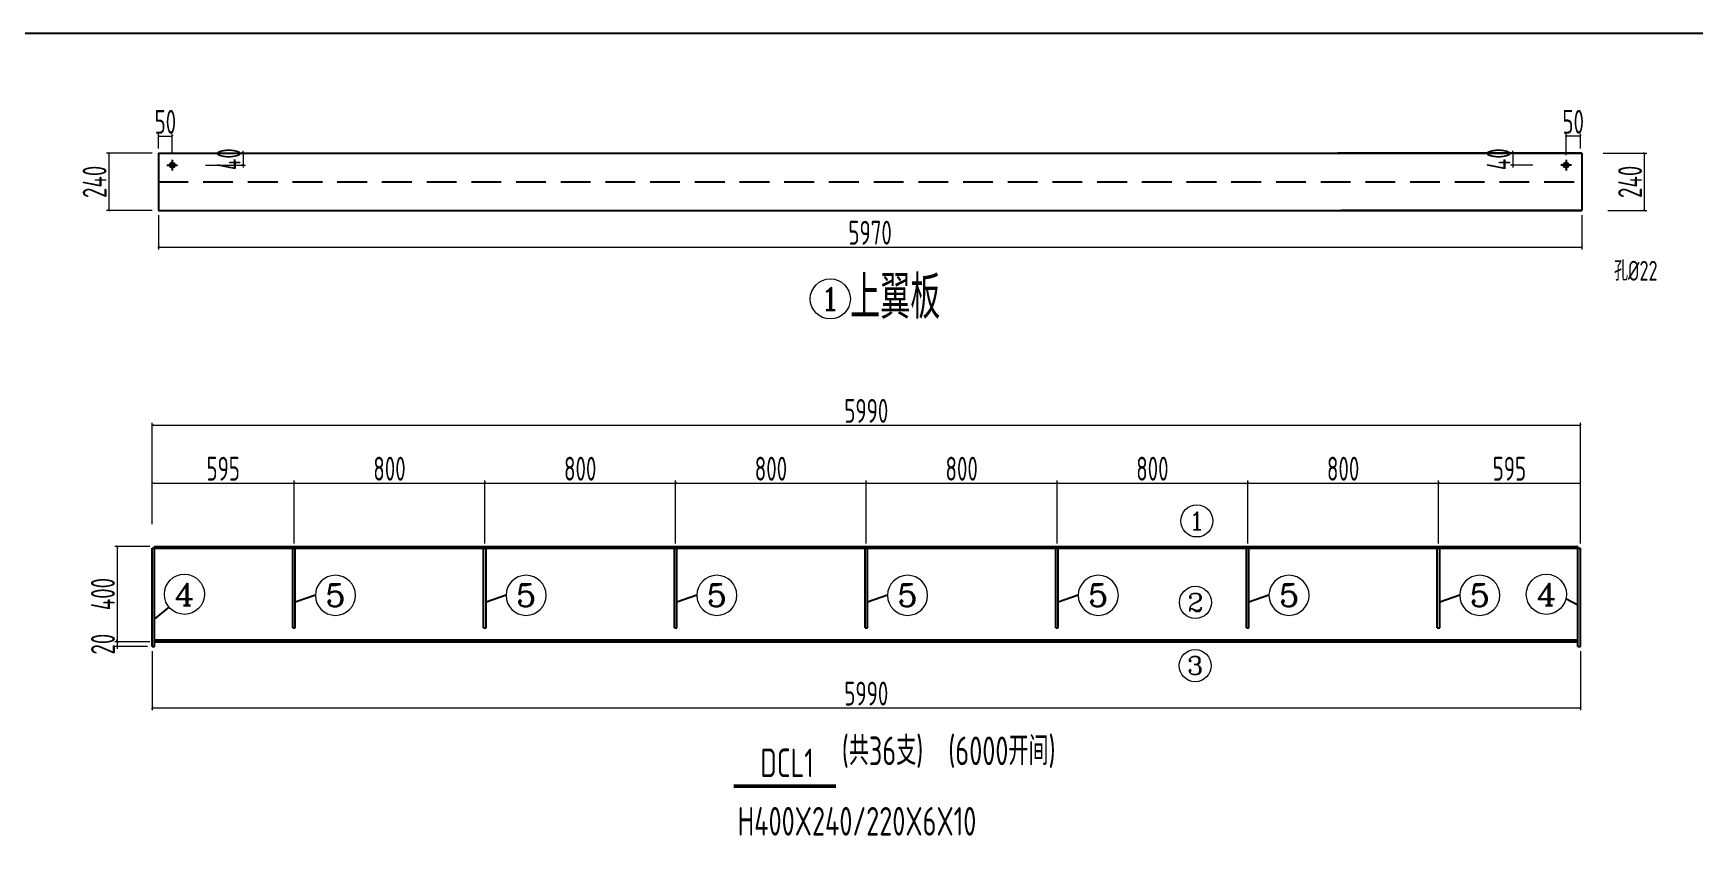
# Model space of a CAD drawing. Header units: millimetres. Extents: x 1471994 to 4527627, y -5186613 to -1927582.
# Drawn here: x 1510151 to 1517121, y -1966017 to -1962617 of the extents above; entities that cross this region are included whole.
import ezdxf
from ezdxf.enums import TextEntityAlignment as Align

# ---------------------------------------------------------------- set-up
doc = ezdxf.new("R2010")
doc.units = ezdxf.units.MM
doc.header["$LTSCALE"] = 1000
doc.header["$PDMODE"] = 34
doc.linetypes.add('CACHE2', pattern=[0.1875, 0.125, -0.0625])
doc.layers.add('ADIM', color=3, linetype='Continuous')
doc.layers.add('钢架', color=7, linetype='Continuous', lineweight=25)
doc.styles.add('COMPLEX', font='COMPLEX')
doc.styles.add('hz', font='gbenor.shx', dxfattribs={"width": 0.75, "height": 100, "bigfont": 'gbcbig.shx'})
doc.styles.add('TSSD_Label', font='Tssdeng.shx', dxfattribs={"width": 0.7, "bigfont": 'hztxt.shx'})
doc.dimstyles.new('连接板标注3', dxfattribs={"dimscale": 100, "dimtxt": 0.8, "dimasz": 0.1, "dimexe": 0.1, "dimexo": 0.2, "dimgap": 0.1, "dimtad": 1, "dimtoh": 1, "dimdec": 0, "dimdsep": 46, "dimtxsty": 'hz', "dimblk": 'ARCHTICK', "dimcen": 3, "dimclrd": 7, "dimclre": 7, "dimclrt": 3, "dimadec": 0, "dimazin": 0, "dimtfac": 1, "dimtdec": 0, "dimtix": 1, "dimtmove": 0, "dimatfit": 3, "dimldrblk": 'ARCHTICK', "dimfxl": 0.1, "dimlwd": 13, "dimlwe": 13, "dimarcsym": 0})

# ---------------------------------------------------------------- blocks, each defined once
blk = doc.blocks.new('_ArchTick')
at = {"color": 0, "linetype": 'ByBlock', "const_width": 0.15}
blk.add_lwpolyline([(-0.5, -0.5), (0.5, 0.5)], dxfattribs=at)
blk = doc.blocks.new('*D761')
at = {"color": 7, "lineweight": 13}
for p, q in [((1510640.6, -1964769.9), (1510493.8, -1964769.9)), ((1510503.8, -1964769.9), (1510503.8, -1965169.9)), ((1510640.6, -1965169.9), (1510493.8, -1965169.9))]:
    blk.add_line(p, q, dxfattribs=at)
at = {"layer": 'Defpoints', "color": 0}
for p in [(1510660.6, -1964769.9), (1510503.8, -1965169.9), (1510660.6, -1965169.9)]:
    blk.add_point(p, dxfattribs=at)
at = {"color": 7, "lineweight": 13, "xscale": 10, "yscale": 10, "zscale": 10}
for p, rotation in [((1510503.8, -1964769.9), 90), ((1510503.8, -1965169.9), 270)]:
    blk.add_blockref('_ArchTick', p, dxfattribs=dict(at, rotation=rotation))
at = {"color": 3, "insert": (1510443.8, -1964969.9), "char_height": 100, "attachment_point": 5, "rotation": 90, "style": 'hz'}
blk.add_mtext('400', dxfattribs=at)
blk = doc.blocks.new('*D762')
at = {"color": 7, "lineweight": 13}
for p, q in [((1510640.6, -1965169.9), (1510493.8, -1965169.9)), ((1510503.8, -1965169.9), (1510503.8, -1965159.9)), ((1510503.8, -1965169.9), (1510503.8, -1965189.9)), ((1510630.6, -1965189.9), (1510493.8, -1965189.9)), ((1510503.8, -1965189.9), (1510503.8, -1965199.9))]:
    blk.add_line(p, q, dxfattribs=at)
at = {"layer": 'Defpoints', "color": 0}
for p in [(1510660.6, -1965169.9), (1510503.8, -1965189.9), (1510650.6, -1965189.9)]:
    blk.add_point(p, dxfattribs=at)
at = {"color": 7, "lineweight": 13, "xscale": 10, "yscale": 10, "zscale": 10}
for p, rotation in [((1510503.8, -1965169.9), 270), ((1510503.8, -1965189.9), 90)]:
    blk.add_blockref('_ArchTick', p, dxfattribs=dict(at, rotation=rotation))
at = {"color": 3, "insert": (1510443.8, -1965179.9), "char_height": 100, "attachment_point": 5, "rotation": 90, "style": 'hz'}
blk.add_mtext('20', dxfattribs=at)
blk = doc.blocks.new('*D763')
at = {"color": 7, "lineweight": 13}
for p, q in [((1510882.2, -1963120.8), (1511041.5, -1963120.8)), ((1511031.5, -1963120.8), (1511031.5, -1963110.8)), ((1511031.5, -1963120.8), (1511031.5, -1963170.8)), ((1510873.4, -1963170.8), (1511041.5, -1963170.8)), ((1511031.5, -1963170.8), (1511031.5, -1963180.8))]:
    blk.add_line(p, q, dxfattribs=at)
at = {"layer": 'Defpoints', "color": 0}
for p in [(1510862.2, -1963120.8), (1510853.4, -1963170.8), (1511031.5, -1963170.8)]:
    blk.add_point(p, dxfattribs=at)
at = {"color": 7, "lineweight": 13, "xscale": 10, "yscale": 10, "zscale": 10}
for p, rotation in [((1511031.5, -1963120.8), 270), ((1511031.5, -1963170.8), 90)]:
    blk.add_blockref('_ArchTick', p, dxfattribs=dict(at, rotation=rotation))
at = {"color": 3, "insert": (1510971.5, -1963145.8), "char_height": 100, "attachment_point": 5, "rotation": 90, "style": 'hz'}
blk.add_mtext('40', dxfattribs=at)
blk = doc.blocks.new('*D764')
at = {"color": 7, "lineweight": 13}
for p, q in [((1510650.6, -1963120.8), (1510458.8, -1963120.8)), ((1510468.8, -1963120.8), (1510468.8, -1963360.8)), ((1510650.6, -1963360.8), (1510458.8, -1963360.8))]:
    blk.add_line(p, q, dxfattribs=at)
at = {"layer": 'Defpoints', "color": 0}
for p in [(1510670.6, -1963120.8), (1510468.8, -1963360.8), (1510670.6, -1963360.8)]:
    blk.add_point(p, dxfattribs=at)
at = {"color": 7, "lineweight": 13, "xscale": 10, "yscale": 10, "zscale": 10}
for p, rotation in [((1510468.8, -1963120.8), 90), ((1510468.8, -1963360.8), 270)]:
    blk.add_blockref('_ArchTick', p, dxfattribs=dict(at, rotation=rotation))
at = {"color": 3, "insert": (1510408.8, -1963240.8), "char_height": 100, "attachment_point": 5, "rotation": 90, "style": 'hz'}
blk.add_mtext('240', dxfattribs=at)
blk = doc.blocks.new('*D765')
at = {"color": 7, "lineweight": 13}
for p, q in [((1510676.6, -1963380.8), (1510676.6, -1963524.1)), ((1516646.6, -1963380.8), (1516646.6, -1963524.1)), ((1510676.6, -1963514.1), (1516646.6, -1963514.1))]:
    blk.add_line(p, q, dxfattribs=at)
at = {"layer": 'Defpoints', "color": 0}
for p in [(1510676.6, -1963360.8), (1516646.6, -1963360.8), (1516646.6, -1963514.1)]:
    blk.add_point(p, dxfattribs=at)
at = {"color": 7, "lineweight": 13, "xscale": 10, "yscale": 10, "zscale": 10, "rotation": 180}
blk.add_blockref('_ArchTick', (1510676.6, -1963514.1), dxfattribs=at)
at = {"color": 7, "lineweight": 13, "xscale": 10, "yscale": 10, "zscale": 10}
blk.add_blockref('_ArchTick', (1516646.6, -1963514.1), dxfattribs=at)
at = {"color": 3, "insert": (1513661.6, -1963454.1), "char_height": 100, "attachment_point": 5, "style": 'hz'}
blk.add_mtext('5970', dxfattribs=at)
blk = doc.blocks.new('轴线标号')
at = {"lineweight": 13}
blk.add_circle((0, 0), 0.5, dxfattribs=at)
at = {"layer": '钢架', "lineweight": 13, "style": 'COMPLEX', "width": 1.041667}
blk.add_attdef('A', text='', height=0.56, dxfattribs=at).set_placement((-0.25, -0.28), (0.25, -0.28), align=Align.FIT)
blk = doc.blocks.new('*D775')
at = {"color": 7, "lineweight": 13}
for p, q in [((1510650.6, -1964676.4), (1510650.6, -1964251.4)), ((1510650.6, -1964261.4), (1516640.6, -1964261.4)), ((1516640.6, -1964757.9), (1516640.6, -1964251.4))]:
    blk.add_line(p, q, dxfattribs=at)
at = {"layer": 'Defpoints', "color": 0}
for p in [(1516640.6, -1964261.4), (1510650.6, -1964696.4), (1516640.6, -1964777.9)]:
    blk.add_point(p, dxfattribs=at)
at = {"color": 7, "lineweight": 13, "xscale": 10, "yscale": 10, "zscale": 10, "rotation": 180}
blk.add_blockref('_ArchTick', (1510650.6, -1964261.4), dxfattribs=at)
at = {"color": 7, "lineweight": 13, "xscale": 10, "yscale": 10, "zscale": 10}
blk.add_blockref('_ArchTick', (1516640.6, -1964261.4), dxfattribs=at)
at = {"color": 3, "insert": (1513645.6, -1964201.4), "char_height": 100, "attachment_point": 5, "style": 'hz'}
blk.add_mtext('5990', dxfattribs=at)
blk = doc.blocks.new('*D776')
at = {"color": 7, "lineweight": 13}
for p, q in [((1510650.6, -1965209.9), (1510650.6, -1965457.2)), ((1516640.6, -1965209.9), (1516640.6, -1965457.2)), ((1510650.6, -1965447.2), (1516640.6, -1965447.2))]:
    blk.add_line(p, q, dxfattribs=at)
at = {"layer": 'Defpoints', "color": 0}
for p in [(1510650.6, -1965189.9), (1516640.6, -1965189.9), (1516640.6, -1965447.2)]:
    blk.add_point(p, dxfattribs=at)
at = {"color": 7, "lineweight": 13, "xscale": 10, "yscale": 10, "zscale": 10, "rotation": 180}
blk.add_blockref('_ArchTick', (1510650.6, -1965447.2), dxfattribs=at)
at = {"color": 7, "lineweight": 13, "xscale": 10, "yscale": 10, "zscale": 10}
blk.add_blockref('_ArchTick', (1516640.6, -1965447.2), dxfattribs=at)
at = {"color": 3, "insert": (1513645.6, -1965387.2), "char_height": 100, "attachment_point": 5, "style": 'hz'}
blk.add_mtext('5990', dxfattribs=at)
blk = doc.blocks.new('*D777')
at = {"color": 7, "lineweight": 13}
for p, q in [((1510676.6, -1963100.8), (1510676.6, -1963039.1)), ((1510676.6, -1963049.1), (1510734.6, -1963049.1)), ((1510734.6, -1963118.5), (1510734.6, -1963039.1))]:
    blk.add_line(p, q, dxfattribs=at)
at = {"layer": 'Defpoints', "color": 0}
for p in [(1510734.6, -1963049.1), (1510676.6, -1963120.8), (1510734.6, -1963138.5)]:
    blk.add_point(p, dxfattribs=at)
at = {"color": 7, "lineweight": 13, "xscale": 10, "yscale": 10, "zscale": 10, "rotation": 180}
blk.add_blockref('_ArchTick', (1510676.6, -1963049.1), dxfattribs=at)
at = {"color": 7, "lineweight": 13, "xscale": 10, "yscale": 10, "zscale": 10}
blk.add_blockref('_ArchTick', (1510734.6, -1963049.1), dxfattribs=at)
at = {"color": 3, "insert": (1510705.6, -1962989.1), "char_height": 100, "attachment_point": 5, "style": 'hz'}
blk.add_mtext('50', dxfattribs=at)
blk = doc.blocks.new('*D784')
at = {"color": 7, "lineweight": 13}
for p, q in [((1516736.6, -1963120.8), (1516919.2, -1963120.8)), ((1516909.2, -1963360.8), (1516909.2, -1963120.8)), ((1516755.7, -1963360.8), (1516919.2, -1963360.8))]:
    blk.add_line(p, q, dxfattribs=at)
at = {"layer": 'Defpoints', "color": 0}
for p in [(1516716.6, -1963120.8), (1516909.2, -1963120.8), (1516735.7, -1963360.8)]:
    blk.add_point(p, dxfattribs=at)
at = {"color": 7, "lineweight": 13, "xscale": 10, "yscale": 10, "zscale": 10}
for p, rotation in [((1516909.2, -1963120.8), 90), ((1516909.2, -1963360.8), 270)]:
    blk.add_blockref('_ArchTick', p, dxfattribs=dict(at, rotation=rotation))
at = {"color": 3, "insert": (1516849.2, -1963240.8), "char_height": 100, "attachment_point": 5, "rotation": 90, "style": 'hz'}
blk.add_mtext('240', dxfattribs=at)
blk = doc.blocks.new('*D785')
at = {"color": 7, "lineweight": 13}
for p, q in [((1516433, -1963120.8), (1516347.7, -1963120.8)), ((1516357.7, -1963120.8), (1516357.7, -1963110.8)), ((1516357.7, -1963120.8), (1516357.7, -1963170.8)), ((1516441.7, -1963170.8), (1516347.7, -1963170.8)), ((1516357.7, -1963170.8), (1516357.7, -1963180.8))]:
    blk.add_line(p, q, dxfattribs=at)
at = {"layer": 'Defpoints', "color": 0}
for p in [(1516453, -1963120.8), (1516357.7, -1963170.8), (1516461.7, -1963170.8)]:
    blk.add_point(p, dxfattribs=at)
at = {"color": 7, "lineweight": 13, "xscale": 10, "yscale": 10, "zscale": 10}
for p, rotation in [((1516357.7, -1963120.8), 270), ((1516357.7, -1963170.8), 90)]:
    blk.add_blockref('_ArchTick', p, dxfattribs=dict(at, rotation=rotation))
at = {"color": 3, "insert": (1516297.7, -1963145.8), "char_height": 100, "attachment_point": 5, "rotation": 90, "style": 'hz'}
blk.add_mtext('40', dxfattribs=at)
blk = doc.blocks.new('*D786')
at = {"color": 7, "lineweight": 13}
for p, q in [((1516580.6, -1963128.5), (1516580.6, -1963038.9)), ((1516640.6, -1963048.9), (1516580.6, -1963048.9)), ((1516640.6, -1963100.8), (1516640.6, -1963038.9))]:
    blk.add_line(p, q, dxfattribs=at)
at = {"layer": 'Defpoints', "color": 0}
for p in [(1516580.6, -1963048.9), (1516580.6, -1963148.5), (1516640.6, -1963120.8)]:
    blk.add_point(p, dxfattribs=at)
at = {"color": 7, "lineweight": 13, "xscale": 10, "yscale": 10, "zscale": 10, "rotation": 180}
blk.add_blockref('_ArchTick', (1516580.6, -1963048.9), dxfattribs=at)
at = {"color": 7, "lineweight": 13, "xscale": 10, "yscale": 10, "zscale": 10}
blk.add_blockref('_ArchTick', (1516640.6, -1963048.9), dxfattribs=at)
at = {"color": 3, "insert": (1516610.6, -1962988.9), "char_height": 100, "attachment_point": 5, "style": 'hz'}
blk.add_mtext('50', dxfattribs=at)
blk = doc.blocks.new('*D787')
at = {"color": 7, "lineweight": 13}
for p, q in [((1515245.6, -1964757.9), (1515245.6, -1964493.9)), ((1515245.6, -1964503.9), (1516045.6, -1964503.9)), ((1516045.6, -1964757.9), (1516045.6, -1964493.9))]:
    blk.add_line(p, q, dxfattribs=at)
at = {"layer": 'Defpoints', "color": 0}
for p in [(1516045.6, -1964503.9), (1515245.6, -1964777.9), (1516045.6, -1964777.9)]:
    blk.add_point(p, dxfattribs=at)
at = {"color": 7, "lineweight": 13, "xscale": 10, "yscale": 10, "zscale": 10, "rotation": 180}
blk.add_blockref('_ArchTick', (1515245.6, -1964503.9), dxfattribs=at)
at = {"color": 7, "lineweight": 13, "xscale": 10, "yscale": 10, "zscale": 10}
blk.add_blockref('_ArchTick', (1516045.6, -1964503.9), dxfattribs=at)
at = {"color": 3, "insert": (1515645.6, -1964443.9), "char_height": 100, "attachment_point": 5, "style": 'hz'}
blk.add_mtext('800', dxfattribs=at)
blk = doc.blocks.new('*D788')
at = {"color": 7, "lineweight": 13}
for p, q in [((1516045.6, -1964757.9), (1516045.6, -1964493.9)), ((1516045.6, -1964503.9), (1516640.6, -1964503.9)), ((1516640.6, -1964757.9), (1516640.6, -1964493.9))]:
    blk.add_line(p, q, dxfattribs=at)
at = {"layer": 'Defpoints', "color": 0}
for p in [(1516640.6, -1964503.9), (1516045.6, -1964777.9), (1516640.6, -1964777.9)]:
    blk.add_point(p, dxfattribs=at)
at = {"color": 7, "lineweight": 13, "xscale": 10, "yscale": 10, "zscale": 10, "rotation": 180}
blk.add_blockref('_ArchTick', (1516045.6, -1964503.9), dxfattribs=at)
at = {"color": 7, "lineweight": 13, "xscale": 10, "yscale": 10, "zscale": 10}
blk.add_blockref('_ArchTick', (1516640.6, -1964503.9), dxfattribs=at)
at = {"color": 3, "insert": (1516343.1, -1964443.9), "char_height": 100, "attachment_point": 5, "style": 'hz'}
blk.add_mtext('595', dxfattribs=at)
blk = doc.blocks.new('*D827')
at = {"color": 7, "lineweight": 13}
for p, q in [((1514445.6, -1964757.9), (1514445.6, -1964493.9)), ((1514445.6, -1964503.9), (1515245.6, -1964503.9)), ((1515245.6, -1964757.9), (1515245.6, -1964493.9))]:
    blk.add_line(p, q, dxfattribs=at)
at = {"layer": 'Defpoints', "color": 0}
for p in [(1515245.6, -1964503.9), (1514445.6, -1964777.9), (1515245.6, -1964777.9)]:
    blk.add_point(p, dxfattribs=at)
at = {"color": 7, "lineweight": 13, "xscale": 10, "yscale": 10, "zscale": 10, "rotation": 180}
blk.add_blockref('_ArchTick', (1514445.6, -1964503.9), dxfattribs=at)
at = {"color": 7, "lineweight": 13, "xscale": 10, "yscale": 10, "zscale": 10}
blk.add_blockref('_ArchTick', (1515245.6, -1964503.9), dxfattribs=at)
at = {"color": 3, "insert": (1514845.6, -1964443.9), "char_height": 100, "attachment_point": 5, "style": 'hz'}
blk.add_mtext('800', dxfattribs=at)
blk = doc.blocks.new('*D828')
at = {"color": 7, "lineweight": 13}
for p, q in [((1513645.6, -1964757.9), (1513645.6, -1964493.9)), ((1513645.6, -1964503.9), (1514445.6, -1964503.9)), ((1514445.6, -1964757.9), (1514445.6, -1964493.9))]:
    blk.add_line(p, q, dxfattribs=at)
at = {"layer": 'Defpoints', "color": 0}
for p in [(1514445.6, -1964503.9), (1513645.6, -1964777.9), (1514445.6, -1964777.9)]:
    blk.add_point(p, dxfattribs=at)
at = {"color": 7, "lineweight": 13, "xscale": 10, "yscale": 10, "zscale": 10, "rotation": 180}
blk.add_blockref('_ArchTick', (1513645.6, -1964503.9), dxfattribs=at)
at = {"color": 7, "lineweight": 13, "xscale": 10, "yscale": 10, "zscale": 10}
blk.add_blockref('_ArchTick', (1514445.6, -1964503.9), dxfattribs=at)
at = {"color": 3, "insert": (1514045.6, -1964443.9), "char_height": 100, "attachment_point": 5, "style": 'hz'}
blk.add_mtext('800', dxfattribs=at)
blk = doc.blocks.new('*D829')
at = {"color": 7, "lineweight": 13}
for p, q in [((1512845.6, -1964757.9), (1512845.6, -1964493.9)), ((1512845.6, -1964503.9), (1513645.6, -1964503.9)), ((1513645.6, -1964757.9), (1513645.6, -1964493.9))]:
    blk.add_line(p, q, dxfattribs=at)
at = {"layer": 'Defpoints', "color": 0}
for p in [(1513645.6, -1964503.9), (1512845.6, -1964777.9), (1513645.6, -1964777.9)]:
    blk.add_point(p, dxfattribs=at)
at = {"color": 7, "lineweight": 13, "xscale": 10, "yscale": 10, "zscale": 10, "rotation": 180}
blk.add_blockref('_ArchTick', (1512845.6, -1964503.9), dxfattribs=at)
at = {"color": 7, "lineweight": 13, "xscale": 10, "yscale": 10, "zscale": 10}
blk.add_blockref('_ArchTick', (1513645.6, -1964503.9), dxfattribs=at)
at = {"color": 3, "insert": (1513245.6, -1964443.9), "char_height": 100, "attachment_point": 5, "style": 'hz'}
blk.add_mtext('800', dxfattribs=at)
blk = doc.blocks.new('*D830')
at = {"color": 7, "lineweight": 13}
for p, q in [((1512045.6, -1964757.9), (1512045.6, -1964493.9)), ((1512045.6, -1964503.9), (1512845.6, -1964503.9)), ((1512845.6, -1964757.9), (1512845.6, -1964493.9))]:
    blk.add_line(p, q, dxfattribs=at)
at = {"layer": 'Defpoints', "color": 0}
for p in [(1512845.6, -1964503.9), (1512045.6, -1964777.9), (1512845.6, -1964777.9)]:
    blk.add_point(p, dxfattribs=at)
at = {"color": 7, "lineweight": 13, "xscale": 10, "yscale": 10, "zscale": 10, "rotation": 180}
blk.add_blockref('_ArchTick', (1512045.6, -1964503.9), dxfattribs=at)
at = {"color": 7, "lineweight": 13, "xscale": 10, "yscale": 10, "zscale": 10}
blk.add_blockref('_ArchTick', (1512845.6, -1964503.9), dxfattribs=at)
at = {"color": 3, "insert": (1512445.6, -1964443.9), "char_height": 100, "attachment_point": 5, "style": 'hz'}
blk.add_mtext('800', dxfattribs=at)
blk = doc.blocks.new('*D831')
at = {"color": 7, "lineweight": 13}
for p, q in [((1511245.6, -1964757.9), (1511245.6, -1964493.9)), ((1511245.6, -1964503.9), (1512045.6, -1964503.9)), ((1512045.6, -1964757.9), (1512045.6, -1964493.9))]:
    blk.add_line(p, q, dxfattribs=at)
at = {"layer": 'Defpoints', "color": 0}
for p in [(1512045.6, -1964503.9), (1511245.6, -1964777.9), (1512045.6, -1964777.9)]:
    blk.add_point(p, dxfattribs=at)
at = {"color": 7, "lineweight": 13, "xscale": 10, "yscale": 10, "zscale": 10, "rotation": 180}
blk.add_blockref('_ArchTick', (1511245.6, -1964503.9), dxfattribs=at)
at = {"color": 7, "lineweight": 13, "xscale": 10, "yscale": 10, "zscale": 10}
blk.add_blockref('_ArchTick', (1512045.6, -1964503.9), dxfattribs=at)
at = {"color": 3, "insert": (1511645.6, -1964443.9), "char_height": 100, "attachment_point": 5, "style": 'hz'}
blk.add_mtext('800', dxfattribs=at)
blk = doc.blocks.new('*D832')
at = {"color": 7, "lineweight": 13}
for p, q in [((1510650.6, -1964656.4), (1510650.6, -1964493.9)), ((1510650.6, -1964503.9), (1511245.6, -1964503.9)), ((1511245.6, -1964757.9), (1511245.6, -1964493.9))]:
    blk.add_line(p, q, dxfattribs=at)
at = {"layer": 'Defpoints', "color": 0}
for p in [(1511245.6, -1964503.9), (1510650.6, -1964676.4), (1511245.6, -1964777.9)]:
    blk.add_point(p, dxfattribs=at)
at = {"color": 7, "lineweight": 13, "xscale": 10, "yscale": 10, "zscale": 10, "rotation": 180}
blk.add_blockref('_ArchTick', (1510650.6, -1964503.9), dxfattribs=at)
at = {"color": 7, "lineweight": 13, "xscale": 10, "yscale": 10, "zscale": 10}
blk.add_blockref('_ArchTick', (1511245.6, -1964503.9), dxfattribs=at)
at = {"color": 3, "insert": (1510948.1, -1964443.9), "char_height": 100, "attachment_point": 5, "style": 'hz'}
blk.add_mtext('595', dxfattribs=at)

msp = doc.modelspace()

# ---------------------------------------------------------------- linework, layer by layer
for p, q in [((1510676.6, -1963120.8), (1510676.6, -1963360.8)), ((1510676.6, -1963120.8), (1511808.2, -1963120.8)), ((1510734.6, -1963148.5), (1510734.6, -1963193.2)), ((1510734.6, -1963148.5), (1510734.6, -1963193.2)), ((1511808.2, -1963120.8), (1516646.6, -1963120.8)), ((1514308.2, -1963120.8), (1514511.6, -1963120.8)), ((1516646.6, -1963120.8), (1515623, -1963120.8)), ((1516580.6, -1963148.5), (1516580.6, -1963193.2)), ((1516580.6, -1963148.5), (1516580.6, -1963193.2)), ((1516646.6, -1963120.8), (1516646.6, -1963360.8)), ((1516646.6, -1963120.8), (1516646.6, -1963360.8)), ((1510712.2, -1963170.8), (1510757, -1963170.8)), ((1516603, -1963170.8), (1516558.2, -1963170.8)), ((1510676.6, -1963360.8), (1511808.2, -1963360.8)), ((1511808.2, -1963360.8), (1516646.6, -1963360.8)), ((1514308.2, -1963360.8), (1514511.6, -1963360.8)), ((1516646.6, -1963360.8), (1515638, -1963360.8)), ((1510650.6, -1964777.9), (1512058.2, -1964777.9)), ((1510650.6, -1965189.9), (1510650.6, -1964777.9)), ((1510660.6, -1964769.9), (1512058.2, -1964769.9)), ((1510660.6, -1965189.9), (1510660.6, -1964769.9)), ((1511240.6, -1965111.9), (1511240.6, -1964777.9)), ((1511250.6, -1965111.9), (1511250.6, -1964777.9)), ((1512040.6, -1965111.9), (1512040.6, -1964777.9)), ((1512050.6, -1965111.9), (1512050.6, -1964777.9)), ((1512058.2, -1964769.9), (1516630.6, -1964769.9)), ((1512058.2, -1964777.9), (1516640.6, -1964777.9)), ((1512840.6, -1965111.9), (1512840.6, -1964777.9)), ((1512850.6, -1965111.9), (1512850.6, -1964777.9)), ((1513640.6, -1965111.9), (1513640.6, -1964777.9)), ((1513650.6, -1965111.9), (1513650.6, -1964777.9)), ((1514440.6, -1965111.9), (1514440.6, -1964777.9)), ((1514450.6, -1965111.9), (1514450.6, -1964777.9)), ((1514900.6, -1964777.9), (1516640.6, -1964777.9)), ((1514905.6, -1964769.9), (1516630.6, -1964769.9)), ((1515240.6, -1965111.9), (1515240.6, -1964777.9)), ((1515250.6, -1965111.9), (1515250.6, -1964777.9)), ((1516040.6, -1965111.9), (1516040.6, -1964777.9)), ((1516050.6, -1965111.9), (1516050.6, -1964777.9)), ((1516630.6, -1965189.9), (1516630.6, -1964769.9)), ((1516640.6, -1965189.9), (1516640.6, -1964777.9)), ((1516640.6, -1965189.9), (1516640.6, -1964777.9)), ((1510660.6, -1965074.9), (1510720.9, -1965024.6)), ((1516580.3, -1964988.4), (1516630.6, -1965015.6)), ((1510660.6, -1965161.9), (1512058.2, -1965161.9)), ((1510660.6, -1965169.9), (1512058.2, -1965169.9)), ((1511240.6, -1965111.9), (1511250.6, -1965111.9)), ((1511240.6, -1965111.9), (1511250.6, -1965111.9)), ((1512040.6, -1965111.9), (1512050.6, -1965111.9)), ((1512040.6, -1965111.9), (1512050.6, -1965111.9)), ((1512058.2, -1965161.9), (1516630.6, -1965161.9)), ((1512058.2, -1965169.9), (1516630.6, -1965169.9)), ((1512840.6, -1965111.9), (1512850.6, -1965111.9)), ((1512840.6, -1965111.9), (1512850.6, -1965111.9)), ((1513640.6, -1965111.9), (1513650.6, -1965111.9)), ((1513640.6, -1965111.9), (1513650.6, -1965111.9)), ((1514440.6, -1965111.9), (1514450.6, -1965111.9)), ((1514440.6, -1965111.9), (1514450.6, -1965111.9)), ((1514905.6, -1965161.9), (1516630.6, -1965161.9)), ((1514905.6, -1965169.9), (1516630.6, -1965169.9)), ((1515240.6, -1965111.9), (1515250.6, -1965111.9)), ((1515240.6, -1965111.9), (1515250.6, -1965111.9)), ((1516040.6, -1965111.9), (1516050.6, -1965111.9)), ((1516040.6, -1965111.9), (1516050.6, -1965111.9)), ((1510650.6, -1965189.9), (1510660.6, -1965189.9)), ((1516630.6, -1965189.9), (1516640.6, -1965189.9)), ((1513089.3, -1965770.7), (1513518.3, -1965770.7)), ((1513089.3, -1965778.1), (1513518.3, -1965778.1))]:
    msp.add_line(p, q)
at = {"color": 2, "linetype": 'CACHE2'}
msp.add_line((1510676.6, -1963240.8), (1516646.6, -1963240.8), dxfattribs=at)
at = {"lineweight": -3}
for p, q in [((1511334.6, -1964975), (1511250.6, -1965003.4)), ((1512134.6, -1964975), (1512050.6, -1965003.4)), ((1512934.6, -1964975), (1512850.6, -1965003.4)), ((1513734.6, -1964975), (1513650.6, -1965003.4)), ((1514534.6, -1964975), (1514450.6, -1965003.4)), ((1515334.6, -1964975), (1515250.6, -1965003.4)), ((1516134.6, -1964975), (1516050.6, -1965003.4))]:
    msp.add_line(p, q, dxfattribs=at)
msp.add_lwpolyline([(1509959.5, -1962617.3), (1521005.1, -1962617.3), (1521005.1, -1970055), (1509959.5, -1970055)], close=True)
for centre in [(1510734.6, -1963170.8), (1516580.6, -1963170.8)]:
    msp.add_circle(centre, 11)

# ---------------------------------------------------------------- block references
ref = msp.add_blockref('轴线标号', (1513494.6, -1963731.8), dxfattribs=dict(xscale=168.1849035946652, yscale=168.1849035946652, zscale=168.1849035946943))
ref.add_attrib('A', '1', dxfattribs={"layer": '钢架', "lineweight": 13, "height": 94.2, "style": 'COMPLEX', "width": 2.083333}).set_placement((1513452.5, -1963778.9), (1513536.6, -1963778.9), align=Align.FIT)
ref = msp.add_blockref('轴线标号', (1515032.1, -1964663.1), dxfattribs=dict(xscale=134.5479228757322, yscale=134.5479228757322, zscale=134.5479228757555))
ref.add_attrib('A', '1', dxfattribs={"layer": '钢架', "lineweight": 13, "height": 75.3, "style": 'COMPLEX', "width": 2.083333}).set_placement((1514998.5, -1964700.8), (1515065.7, -1964700.8), align=Align.FIT)
ref = msp.add_blockref('轴线标号', (1510785.4, -1964970.7), dxfattribs=dict(xscale=168.1849035946652, yscale=168.1849035946652, zscale=168.1849035946943))
ref.add_attrib('A', '4', dxfattribs={"layer": '钢架', "lineweight": 13, "height": 94.2, "style": 'COMPLEX', "width": 1.171875}).set_placement((1510743.4, -1965017.8), (1510827.5, -1965017.8), align=Align.FIT)
ref = msp.add_blockref('轴线标号', (1511418.7, -1964975), dxfattribs=dict(xscale=-168.1849035946652, yscale=168.1849035946652, zscale=168.1849035946943))
ref.add_attrib('A', '5', dxfattribs={"layer": '钢架', "lineweight": 13, "height": 94.2, "style": 'COMPLEX', "width": 1.339286}).set_placement((1511376.7, -1965022.1), (1511460.7, -1965022.1), align=Align.FIT)
ref = msp.add_blockref('轴线标号', (1512218.7, -1964975), dxfattribs=dict(xscale=-168.1849035946652, yscale=168.1849035946652, zscale=168.1849035946943))
ref.add_attrib('A', '5', dxfattribs={"layer": '钢架', "lineweight": 13, "height": 94.2, "style": 'COMPLEX', "width": 1.339286}).set_placement((1512176.7, -1965022.1), (1512260.7, -1965022.1), align=Align.FIT)
ref = msp.add_blockref('轴线标号', (1513018.7, -1964975), dxfattribs=dict(xscale=-168.1849035946652, yscale=168.1849035946652, zscale=168.1849035946943))
ref.add_attrib('A', '5', dxfattribs={"layer": '钢架', "lineweight": 13, "height": 94.2, "style": 'COMPLEX', "width": 1.339286}).set_placement((1512976.7, -1965022.1), (1513060.7, -1965022.1), align=Align.FIT)
ref = msp.add_blockref('轴线标号', (1513818.7, -1964975), dxfattribs=dict(xscale=-168.1849035946652, yscale=168.1849035946652, zscale=168.1849035946943))
ref.add_attrib('A', '5', dxfattribs={"layer": '钢架', "lineweight": 13, "height": 94.2, "style": 'COMPLEX', "width": 1.339286}).set_placement((1513776.7, -1965022.1), (1513860.7, -1965022.1), align=Align.FIT)
ref = msp.add_blockref('轴线标号', (1514618.7, -1964975), dxfattribs=dict(xscale=-168.1849035946652, yscale=168.1849035946652, zscale=168.1849035946943))
ref.add_attrib('A', '5', dxfattribs={"layer": '钢架', "lineweight": 13, "height": 94.2, "style": 'COMPLEX', "width": 1.339286}).set_placement((1514576.7, -1965022.1), (1514660.7, -1965022.1), align=Align.FIT)
ref = msp.add_blockref('轴线标号', (1515418.7, -1964975), dxfattribs=dict(xscale=-168.1849035946652, yscale=168.1849035946652, zscale=168.1849035946943))
ref.add_attrib('A', '5', dxfattribs={"layer": '钢架', "lineweight": 13, "height": 94.2, "style": 'COMPLEX', "width": 1.339286}).set_placement((1515376.7, -1965022.1), (1515460.7, -1965022.1), align=Align.FIT)
ref = msp.add_blockref('轴线标号', (1516218.7, -1964975), dxfattribs=dict(xscale=-168.1849035946652, yscale=168.1849035946652, zscale=168.1849035946943))
ref.add_attrib('A', '5', dxfattribs={"layer": '钢架', "lineweight": 13, "height": 94.2, "style": 'COMPLEX', "width": 1.339286}).set_placement((1516176.7, -1965022.1), (1516260.7, -1965022.1), align=Align.FIT)
ref = msp.add_blockref('轴线标号', (1516498.1, -1964970.7), dxfattribs=dict(xscale=168.1849035946652, yscale=168.1849035946652, zscale=168.1849035946943))
ref.add_attrib('A', '4', dxfattribs={"layer": '钢架', "lineweight": 13, "height": 94.2, "style": 'COMPLEX', "width": 1.171875}).set_placement((1516456.1, -1965017.8), (1516540.1, -1965017.8), align=Align.FIT)
ref = msp.add_blockref('轴线标号', (1515026, -1965004.6), dxfattribs=dict(xscale=134.5479228757322, yscale=134.5479228757322, zscale=134.5479228757555))
ref.add_attrib('A', '2', dxfattribs={"layer": '钢架', "lineweight": 13, "height": 75.3, "style": 'COMPLEX', "width": 1.339286}).set_placement((1514992.3, -1965042.2), (1515059.6, -1965042.2), align=Align.FIT)
ref = msp.add_blockref('轴线标号', (1515024.8, -1965270), dxfattribs=dict(xscale=134.5479228757322, yscale=134.5479228757322, zscale=134.5479228757555))
ref.add_attrib('A', '3', dxfattribs={"layer": '钢架', "lineweight": 13, "height": 75.3, "style": 'COMPLEX', "width": 1.339286}).set_placement((1514991.1, -1965307.6), (1515058.4, -1965307.6), align=Align.FIT)

# ---------------------------------------------------------------- texts
at = {"style": 'TSSD_Label', "width": 0.7}
for s, height, p in [('上翼板', 180, (1513767, -1963724.8)), ('DCL1', 120, (1513313.3, -1965677.7))]:
    msp.add_text(s, height=height, dxfattribs=at).set_placement(p, align=Align.MIDDLE_CENTER)
msp.add_text('H400X240/220X6X10', height=120, dxfattribs=at).set_placement((1513106, -1965982.9))
at = {"char_height": 120, "width": 692.905, "attachment_point": 1, "style": 'TSSD_Label'}
for s, insert in [('(共36支)', (1513542.6, -1965567.2)), ('(6000开间)', (1513989.2, -1965567.2))]:
    msp.add_mtext(s, dxfattribs=dict(at, insert=insert))
at = {"layer": 'ADIM', "style": 'TSSD_Label', "width": 0.7}
msp.add_text('孔%%C22', height=83.23, dxfattribs=at).set_placement((1516964.5, -1963680.2), align=Align.BOTTOM_RIGHT)

# ---------------------------------------------------------------- dimensions: what is measured, and where the dimension line sits
dim = msp.add_linear_dim(base=(1510734.6, -1963049.1), p1=(1510676.6, -1963120.8), p2=(1510734.6, -1963138.5), text='50', dimstyle='连接板标注3')
dim.commit()
dim.dimension.update_dxf_attribs({"geometry": '*D777', "text_midpoint": (1510705.6, -1963049.1), "dimtype": 160})
dim = msp.add_linear_dim(base=(1516580.6, -1963048.9), p1=(1516640.6, -1963120.8), p2=(1516580.6, -1963148.5), angle=180, text='50', dimstyle='连接板标注3')
dim.commit()
dim.dimension.update_dxf_attribs({"geometry": '*D786', "text_midpoint": (1516610.6, -1963048.9), "dimtype": 160})
for base, p1, p2, text, picture, middle in [((1511031.5, -1963170.8), (1510862.2, -1963120.8), (1510853.4, -1963170.8), '40', '*D763', (1510971.5, -1963145.8)), ((1516357.7, -1963170.8), (1516453, -1963120.8), (1516461.7, -1963170.8), '40', '*D785', (1516297.7, -1963145.8)), ((1510468.8, -1963360.8), (1510670.6, -1963120.8), (1510670.6, -1963360.8), '240', '*D764', (1510408.8, -1963240.8)), ((1516909.2, -1963120.8), (1516735.7, -1963360.8), (1516716.6, -1963120.8), '240', '*D784', (1516849.2, -1963240.8)), ((1510503.8, -1965169.9), (1510660.6, -1964769.9), (1510660.6, -1965169.9), '400', '*D761', (1510443.8, -1964969.9)), ((1510503.8, -1965189.9), (1510660.6, -1965169.9), (1510650.6, -1965189.9), '20', '*D762', (1510443.8, -1965179.9))]:
    dim = msp.add_linear_dim(base=base, p1=p1, p2=p2, angle=90, text=text, dimstyle='连接板标注3')
    dim.commit()
    dim.dimension.update_dxf_attribs({"geometry": picture, "text_midpoint": middle})
for base, p1, p2, picture, middle in [((1516646.6, -1963514.1), (1510676.6, -1963360.8), (1516646.6, -1963360.8), '*D765', (1513661.6, -1963454.1)), ((1511245.6, -1964503.9), (1510650.6, -1964676.4), (1511245.6, -1964777.9), '*D832', (1510948.1, -1964443.9)), ((1512045.6, -1964503.9), (1511245.6, -1964777.9), (1512045.6, -1964777.9), '*D831', (1511645.6, -1964443.9)), ((1512845.6, -1964503.9), (1512045.6, -1964777.9), (1512845.6, -1964777.9), '*D830', (1512445.6, -1964443.9)), ((1513645.6, -1964503.9), (1512845.6, -1964777.9), (1513645.6, -1964777.9), '*D829', (1513245.6, -1964443.9)), ((1514445.6, -1964503.9), (1513645.6, -1964777.9), (1514445.6, -1964777.9), '*D828', (1514045.6, -1964443.9)), ((1515245.6, -1964503.9), (1514445.6, -1964777.9), (1515245.6, -1964777.9), '*D827', (1514845.6, -1964443.9)), ((1516045.6, -1964503.9), (1515245.6, -1964777.9), (1516045.6, -1964777.9), '*D787', (1515645.6, -1964443.9)), ((1516640.6, -1964503.9), (1516045.6, -1964777.9), (1516640.6, -1964777.9), '*D788', (1516343.1, -1964443.9)), ((1516640.6, -1965447.2), (1510650.6, -1965189.9), (1516640.6, -1965189.9), '*D776', (1513645.6, -1965387.2))]:
    dim = msp.add_linear_dim(base=base, p1=p1, p2=p2, dimstyle='连接板标注3')
    dim.commit()
    dim.dimension.update_dxf_attribs({"geometry": picture, "text_midpoint": middle})
dim = msp.add_linear_dim(base=(1516640.6, -1964261.4), p1=(1510650.6, -1964696.4), p2=(1516640.6, -1964777.9), dimstyle='连接板标注3', override={"dimtxt": 1})
dim.commit()
dim.dimension.update_dxf_attribs({"geometry": '*D775', "text_midpoint": (1513645.6, -1964201.4)})

doc.saveas('drawing.dxf')
